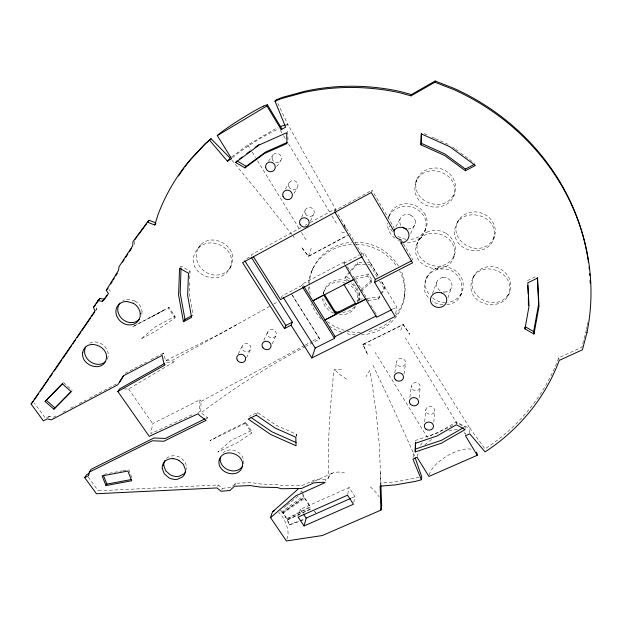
<?xml version="1.0" encoding="UTF-8"?>
<svg xmlns="http://www.w3.org/2000/svg" width="622" height="622" viewBox="0 0 622 622"><rect width="100%" height="100%" fill="white"/><g stroke="black" fill="none" stroke-linecap="round" stroke-linejoin="round"><path stroke-width="0.47" stroke-dasharray="3.11 2.33" d="M469.758 432.85L469.812 428.084L441.153 382.32L416.196 343.958M465.069 428.651L465.108 426.739L456.556 421.895L437.157 433.122L415.698 440.376L415.543 441.83M191.957 414.851L150.858 433.604L152.701 423.66L199.911 399.775L199.639 411.018L198.589 413.039M206.799 418.979L207.468 417.619L200.766 412.689L201.038 401.447L199.911 399.775M308.349 287.084L308.504 291.796M309.282 284.798L310.036 277.358A48.018 44.745 15.3 0 1 315.09 264.241C322.655 251.459 336.86 243.404 351.547 242.323M456.486 423.8L456.556 421.895M134.655 241.414L134.562 243.808L133.52 245.402M189.57 282.676L189.142 293.234L193.045 315.097M189.718 278.835L190.029 271.153L181.134 266.123L180.085 267.507M141.847 314.398L141.995 311.397M357.246 303.217C358.956 296.601 355.986 289.642 350.66 285.576A17.68 16.382 17.5 0 0 348.475 284.184M357.86 301.001C359.57 294.424 356.616 287.519 351.352 283.445M359.874 292.153L359.049 300.667M436.527 283.352L436.908 286.765L438.868 289.728A7.829 7.207 21.7 0 0 442.001 291.609M358.847 301.398L359.267 294.323L356.748 287.512L351.663 282.007M361.374 334.885C377.445 334.014 393.065 324.707 400.311 310.137A49.076 45.686 15.4 0 0 404.424 296.608C405.443 287.807 403.826 278.679 399.604 270.873M404.424 296.608C406.073 287.947 404.774 278.843 401.174 270.819M433.837 422.128L434.692 411.049A4.486 3.973 7.1 0 0 428.527 406.71A4.486 3.973 7.1 0 0 427.532 413.513A4.486 3.973 7.1 0 0 434.692 411.049M243.49 463.841C245.76 453.298 231.042 445.702 223.22 452.606M424.678 421.77L425.806 409.812M419.111 397.637L420.254 387.249M413.117 457.481L413.568 453.29L391.914 405.365L372.835 364.997M409.875 397.31L411.313 386.021M308.566 283.329L309.103 279.605A48.291 44.955 15.4 0 1 314.18 266.434C322.515 252.33 338.881 244.011 355.1 244.306M404.012 373.97L405.591 363.1M446.122 233.413C451.673 236.92 455.483 243.047 455.436 249.702A19.375 17.758 18.9 0 1 445.406 264.474C431.777 271.099 413.109 257.951 417.696 242.572C405.731 267.149 449.309 280.747 454.659 254.289M380.345 484.6L380.454 472.541L379.218 443.797L376.061 411.702L371.132 377.391L369.639 370.588L366.055 376.66M394.822 372.718L396.603 361.88M400.801 330.274L403.212 324.474L409.711 334.309L403.212 324.474L362.836 344.417L367.835 354.812L362.836 344.417L370.689 345.101M341.626 369.756L334.294 369.39L333.454 374.304L330.321 408.802L328.525 440.788L328.393 478.232L325.85 479.585L324.078 479.235L314.771 479.834L302.471 485.424L282.17 485.72L278.213 484.522L261.403 484.095L251.304 482.586L235.59 483.286L231.19 487.438L222.404 488.301L218.205 484.966L98.26 490.797L97.359 492.266M453.656 256.956C460.218 236.725 429.094 224.13 418.412 241.048C419.827 237.083 423.1 234.121 426.77 232.216M395.639 313.659L396.844 307.144L381.022 280.747M493.339 239.143C501.386 212.942 456.33 204.257 454.635 231.501C453.912 253.854 489.763 258.379 494.404 236.508M353.755 502.529L354.929 496.527L349.113 487.555L300.302 509.34L298.622 515.374M347.706 494.334L349.113 487.555M381.597 293.809L384.427 289.144L384.901 286.991L381.029 280.53M368.107 300.379L378.3 299.26L380.213 294.742M415.9 181.997C407.045 213.097 459.401 216.938 455.265 184.244A19.951 18.217 15.4 0 0 447.226 171.866C436.636 163.897 419.251 168.694 415.9 181.997C425.067 159.792 462.317 173.725 453.236 196.544M417.043 179.175C408.708 201.528 444.808 215.018 454.177 193.66M328.393 478.232L330.399 474.236L333.796 472.487L338.593 472.028L344.456 472.868M325.477 481.094L325.85 479.585M407.441 242.339C422.291 243.824 432.267 224.293 421.794 213.432C413.218 202.795 393.656 204.203 388.493 217.443L389.535 214.745A19.523 17.828 16.5 0 1 399.495 205.027C409.051 201.365 420.775 205.75 425.331 214.971M361.312 290.902L371.396 282.131L371.94 280.024L368.294 273.968L353.856 277.583M586.336 330.119L581.842 347.224L558.774 357.79C545.02 395.102 518.282 427.306 485.02 448.905L469.812 428.084L457.061 423.675L405.311 337.769M371.396 282.131L367.726 276.044L368.294 273.968M377.119 276.961L369.818 264.785L370.37 262.748L364.57 262.5M286.929 539.157L287.706 536.421A15.395 6.251 67 0 0 287.139 527.137C285.467 521.702 283.002 516.221 278.64 512.411M378.059 275.803L364.212 252.711L363.186 256.178L337.381 213.198M354.968 278.796L352.931 275.764M349.167 280.794L344.798 278.679L357.168 264.241L357.79 262.204L363.598 262.453M424.997 231.423L425.829 228.733A19.484 17.797 16.1 0 0 425.355 214.831M296.041 436.504L296.725 434.381L275.997 425.191L257.415 412.433L249.383 416.351M344.798 278.679L345.482 276.58L349.789 271.55M371.521 191.739L372.034 190.208L394.27 228.134M311.218 248.24L308.442 256.381L301.367 247.027L308.504 256.248L347.465 235.404M344.736 264.669L343.943 263.363L344.471 261.823L345.474 263.471M107.233 359.221C112.046 349.136 98.921 338.065 89.459 343.235M447.949 297.728L451.658 287.263M446.837 304.57C470.753 302.284 464.16 267.39 442.063 268.992C427.469 268.377 418.007 287.698 428.97 298.093M460.35 295.948C463.849 289.697 464.525 281.797 460.264 275.709A19.119 17.61 21.7 0 0 448.135 267.367C433.355 262.632 418.723 280.771 428.636 293.693A19.196 17.688 21.6 0 0 430.136 295.613M323.883 291.656L323.09 293.817A17.641 16.343 17.5 0 1 325.99 288.095A17.68 16.382 17.5 0 1 344.433 282.559M410.769 215.111A7.977 7.277 16.4 0 0 407.122 214.326L405.863 214.419A7.977 7.277 16.4 0 0 401.625 216.534C398.663 219.294 399.207 224.394 402.271 226.875M229.541 268.657C239.447 250.409 211.029 233.888 197.944 248.598C179.587 270.71 219.597 291.112 230.723 266.784M432.446 293.46L436.784 282.248M472.899 277.886C460.404 307.004 510.701 316.652 510.802 285A19.539 17.898 21.2 0 0 500.368 269.031C490.727 263.565 477.222 267.429 472.899 277.886C484.313 257.617 519.129 275.297 507.459 296.406M474.283 275.445C463.258 296.22 496.869 313.721 508.571 294.035M410.652 233.468L415.169 223.974L415.286 220.507M234.704 485.525L235.59 483.286M256.583 414.477L257.415 412.433M221.782 489.794L222.404 488.301M311.995 270.624L312.913 268.424M217.576 486.458L218.205 484.966M336.891 212.374L334.9 209.07L334.123 210.905L372.034 190.208M344.471 261.823L302.323 283.997L301.639 285.607L282.24 295.808L280.499 299.563M272.265 343.927L275.981 335.406A4.51 4.206 14.8 0 0 271.231 329.466A4.51 4.206 14.8 0 0 268.284 336.144A4.51 4.206 14.8 0 0 275.989 335.406M263.868 340.257L267.678 331.946M416.413 245.348L419.648 238.366M246.553 357.759L250.588 349.307A4.486 4.152 17.1 0 0 245.822 343.43A4.486 4.152 17.1 0 0 242.953 350.03A4.486 4.152 17.1 0 0 250.596 349.307M310.378 221.199L313.885 213.914M458.803 219.846C445.951 240.255 479.057 259.514 492.243 240.737A19.826 18.1 18.2 0 0 492.966 222.412A19.826 18.1 18.2 0 0 476.11 211.923C468.599 211.464 460.443 215.266 457.512 222.489M238.218 354.105L242.323 345.879M301.569 217.249L305.262 210.049M436.815 269.855L438.269 267.452M355.543 306.467C352.752 312.205 345.645 315.719 339.324 314.561M395.934 226.672L400.296 218.376M426.047 278.415L427.368 275.919M294.019 193.489L297.3 187.782M425.829 228.733C423.24 234.712 417.354 238.646 410.955 239.361M414.773 224.993L413.42 226.843A7.946 7.262 16.7 0 1 410.38 228.639M380.687 293.965L384.901 286.991M378.3 299.26L381.13 294.587M245.76 422.354L225.693 432.119L210.003 440.648L238.07 426.925L245.286 423.131L245.76 422.354L251.28 430.618L251.63 433.106L237.379 442.685L217.809 452.093L231.221 440.298L251.28 430.618M285.358 189.034L289.277 182.619M162.474 354.828L163.679 352.993L165.499 360.713L173.04 360.052L269.839 306.257M95.796 310.378L96.892 308.784L95.718 306.04M276.666 166.61L280.794 160.616M189.01 272.553L190.029 271.153M395.615 315.618L400.731 307.719A48.804 45.476 15.4 0 0 404.829 294.245M268.401 161.277L273.128 154.808M197.944 248.598C207.414 230.622 237.13 243.56 232.309 262.601A18.714 17.105 34.8 0 1 206.341 272.506A18.714 17.105 34.8 0 1 200.859 244.741M286.703 125.706L287.776 124.299L276.145 99.854M461.33 293.646L458.515 297.339L454.76 300.146A19.243 17.711 21.7 0 1 447.926 302.354M48.376 417.525L49.426 416.204L53.438 417.245L56.594 415.582M420.394 445.22L423.496 441.558M350.404 270.834L357.79 262.204M95.423 310.456L96.892 308.784M287.232 519.961L311.311 508.726L287.232 519.961L289.51 525.054L299.423 521.314M390.997 320.377C384.349 326.519 375.766 330.321 366.887 331.821M361.188 289.385L371.94 280.024M354.898 306.662L349.836 310.728L342.815 312.547M300.372 492.204L301.849 491.022L303.622 497.592L282.497 512.948L279.76 510.911M284.2 507.358L286.415 505.577M287.154 504.986L298.257 496.099M231.679 156.938L247.813 144.988L277.56 127.526M282.497 512.948L281.953 511.626L303.054 496.294M282.66 512.279L304.251 497.444L307.431 501.643L310.425 507.28L286.913 519.199L282.66 512.279L286.913 519.199M282.94 513.313L304.562 498.455L304.251 497.444M175.015 316.264L175.062 317.873L155.834 331.028L140.79 339.114L154.831 327.141L175.015 316.264L169.098 307.4L132.432 326.853L165.133 309.562L148.907 318.378M124.112 388.952L128.591 389.007L174.199 361.755L173.04 360.052M236.764 324.637L221.401 333.19L165.499 360.713M273.766 304.065L278.197 301.608M169.098 307.4L168.111 307.944L175.062 317.873M301.04 227.574L251.941 254.406L250.736 256.435L245.045 259.545M305.278 225.257L306.965 224.332M310.355 222.482L334.9 209.07M308.442 256.381L347.628 235.411M304.461 345.49L201.038 401.447M305.309 345.031L312.104 341.354M312.952 340.895L318.899 337.676L319.817 338.998L306.273 346.127M62.915 412.262L67.207 409.991M70.636 408.172L75.791 405.451M79.219 403.631L86.085 400M89.514 398.181L116.975 383.642M125.131 373.332L146.543 362.035M150.827 359.773L163.679 352.993M49.426 416.204L45.499 418.272L34.389 402.994M343.943 263.363L359.151 255.37M359.99 254.927L364.212 252.711M305.433 346.571L298.039 350.536C264.591 368.551 232.62 389.084 202.274 411.935L200.766 412.689M362.797 344.58L403.188 324.63M286.897 518.554L310.37 506.658M418.839 238.926L421.358 237.658L419.127 238.77M392.637 309.243L396.844 307.144M205.75 418.474L207.468 417.619M527.503 280.561L537.237 275.81M311.202 482.742L313.807 481.56M314.678 481.164L333.796 472.487M452.676 425.658L427.213 437.157L375.221 352.48M351.383 498.098L354.929 496.527M289.121 524.789L299.05 521.049M299.952 520.707L304.469 519.012M300.325 520.979L304.827 519.277M286.066 124.797L287.776 124.299L335.934 209.785M419.158 477.393L395.553 481.863L380.578 483.076M355.038 279.216L367.726 276.044M410.38 228.632L409.198 228.904A7.977 7.277 16.4 0 1 407.97 228.989M103.975 474.291L113.499 472.487M114.448 472.3L122.075 470.854M123.024 470.675L125.885 470.131M359.454 299.198L363.139 298.793M366.825 298.389L378.806 297.067M166.673 362.447L174.199 361.755M442.817 277.466C447.653 276.774 452.692 281.144 451.914 286.151A7.853 7.231 22.1 0 1 449.823 290.109L448.913 290.816A7.829 7.207 21.7 0 1 445.593 291.998M444.388 292.052L445.593 292.006M354.944 242.238L361.747 242.557A48.796 45.453 15.3 0 1 376.535 246.685A47.661 44.419 15.2 0 1 385.383 251.778L392.956 258.464L398.904 266.449M360.363 332.381L357.075 332.42A48.018 44.737 15.3 0 1 347.286 331.122M357.168 264.241L367.104 264.669M368.006 264.708L369.818 264.785M355.955 244.283L361.087 244.656A49.068 45.663 15.3 0 1 375.968 248.808A47.933 44.628 15.3 0 1 384.863 253.924L392.482 260.657L397.077 266.605M442.895 304.702L439.443 304.345L434.731 302.665L432.337 301.056M401.618 241.515L404.036 242.121M405.948 239.307L401.081 238.055L397.396 236.103M341.571 231.936L345.793 233.359M134.997 301.032L128.762 299.26A12.735 11.165 35.7 0 0 122.837 300.651M424.118 133.52L427.602 135.091M431.948 137.058L434.56 138.232M435.431 138.628L450.219 145.299M349.828 278.695L345.482 276.58M333.68 313.177L329.753 311.28L325.104 306.257A17.641 16.343 17.5 0 1 322.6 297.471M398.321 240.224L400.008 241.118M410.745 215.111L413.692 217.335L415.255 220.406M346.438 379.062L339.511 374.312L334.294 369.39M452.497 146.986L454.783 148.666M455.545 149.226L460.109 152.592M460.871 153.152L474.578 163.244M63.46 382.577L72.253 390.383M394.931 238.203C390.196 234.696 387.179 228.912 387.436 222.979M280.421 510.203L281.953 511.626M370.44 486.832L375.47 491.854L379.163 496.861M314.32 511.416L315.432 512.551M330.507 309.033L325.881 304.034A17.548 16.273 17.4 0 1 323.774 298.925M314.709 511.416L315.805 512.66M321.092 319.187L315.144 311.505L311.295 303.769M231.928 160.204L265.501 201.085L292.604 235.466M293.149 236.181L294.229 237.612M304.562 498.455L310.425 507.28M88.246 477.027L98.26 490.797M128.591 389.007L152.701 423.66M109.052 289.432L110.382 291.376M392.428 231.617L390.266 228.398A19.484 17.797 16.1 0 1 389.193 225.739M300.302 509.34L302.961 513.321M245.286 423.131L251.63 433.106M292.356 295.279L319.817 338.998M291.57 294.175L318.899 337.676M302.323 283.997L303.334 285.615M247.813 144.988L251.685 151.286M252.167 152.071L255.549 157.584M257.539 160.818L300.138 230.194M301.553 232.496L306.397 240.387M355.963 280.436L365.907 296.842M347.473 266.768L349.976 270.889M366.848 298.7L368.784 301.895M370.728 305.091L374.086 310.635M374.568 311.428L376.675 314.895M280.312 130.247L283.204 135.044M283.686 135.845L286.097 139.841M288.569 143.954L330.997 214.388M331.938 215.951L336.766 223.959M379.552 281.02L384.427 289.144M465.676 434.335L464.696 432.718A27.22 11.359 -30.8 0 1 465.419 434.887M370.37 262.748L378.122 275.678M403.476 243.84L413 260.074M345.754 228.181L343.616 224.231L344.891 226.626M287.434 519.751L289.51 525.054M128.738 469.587L132.525 479.298M413.568 453.29L414.509 455.988M302.696 492.546L303.622 497.592M310.114 294.144L309.22 286.68M558.774 357.79L559.069 359.532M380.454 472.541L380.889 484.826M287.714 131.289L288.009 141.147M296.725 434.381L296.78 436.279M429.196 474.951A27.22 11.911 -30.7 0 1 453.43 452.629A27.158 11.88 -30.7 0 1 470.17 449.03A27.057 11.841 -30.7 0 1 472.619 449.504M417.175 456.602A27.384 11.421 -30.8 0 1 419.391 451.416M424.896 444.901A27.384 11.421 -30.8 0 1 432.772 438.673M448.866 431.038A27.384 11.421 -30.8 0 1 457.885 429.716M232.659 157.677A29.942 2.931 -32 0 1 261.675 137.695A29.872 2.923 -32 0 1 277.451 129.438A29.763 2.916 -32 0 1 279.099 128.808M587.736 322.593A230.715 214.668 15.2 0 1 587.254 325.43M587.082 326.371A230.715 214.668 15.2 0 1 586.546 329.186M444.396 292.045A7.829 7.207 21.7 0 1 443.191 291.92M442.856 277.521A7.829 7.207 21.7 0 0 438.627 279.433L437.826 280.242A7.853 7.231 22.1 0 0 436.512 283.391M135.083 301.064A12.735 11.165 35.7 0 1 142.088 311.42M166.517 458.398A11.942 10.053 25.5 0 1 171.47 455.98A11.834 9.96 25.6 0 1 180.326 457.497L184.866 461.547L186.81 466.834A11.834 9.96 25.5 0 1 186.623 469.486M432.492 297.868A19.196 17.688 21.6 0 0 440.57 301.903A19.243 17.711 21.7 0 0 445.476 302.502M388.587 218.345A19.484 17.797 16.1 0 1 389.535 214.745M341.773 332.28A48.563 45.204 15.3 0 1 329.209 326.052M426.816 232.208A19.375 17.758 18.9 0 1 446.161 233.444M323.533 293.436A17.548 16.273 17.4 0 1 347.496 281.346M327.374 321.652A48.291 44.994 15.3 0 0 342.512 329.769A48.018 44.737 15.3 0 0 344.09 330.274M355.59 334.908A48.291 44.947 15.3 0 1 344.961 333.236M412.541 389.341A4.51 4.035 8.1 0 0 420.107 387.864A4.51 4.035 8.1 0 0 414.695 382.678A4.51 4.035 8.1 0 0 412.541 389.341M397.855 365.254A4.541 4.097 9.3 0 0 405.458 363.73A4.541 4.097 9.3 0 0 399.985 358.466A4.541 4.097 9.3 0 0 397.855 365.254M305.456 213.952A4.727 4.502 29 0 0 313.542 214.536A4.727 4.502 29 0 0 309.725 207.437A4.727 4.502 29 0 0 305.456 213.952M288.865 186.546A4.774 4.556 36.1 0 0 296.865 188.357A4.774 4.556 36.1 0 0 294.144 180.683A4.774 4.556 36.1 0 0 288.865 186.546M272.109 158.672A4.828 4.611 43.8 0 0 279.846 161.697A4.828 4.611 43.8 0 0 278.306 153.618A4.828 4.611 43.8 0 0 272.109 158.672"/><path stroke-width="0.93" d="M415.216 451.953L415.379 443.284L436.947 436.006L456.447 424.748L465.054 429.615L441.348 443.214L415.216 451.953L415.659 442.296M420.985 144.833L421.195 133.823L450.064 146.862L475.332 165.468L465.419 170.77L444.676 155.523L420.985 144.833L421.491 133.256M181.064 268.035L180.162 292.954L184.967 319.42L183.443 321.737L178.6 295.155L179.556 268.199L188.497 273.252L187.626 295.434L191.56 317.391L183.443 321.737M251.249 257.244L292.34 322.142L291.073 325.213L311.832 357.945L395.125 316.45L374.592 282.318L412.549 262.834L400.988 243.047L401.097 239.781L400.024 239.571A8.117 7.736 6.7 0 1 394.364 229.938M465.419 170.77L465.481 169.083L444.854 153.922L421.304 143.293M140.261 313.651L140.105 316.668L139.149 319.451A12.805 11.212 35.7 0 1 129.151 324.894C120.614 324.731 113.033 315.175 116.952 307.011A12.805 11.212 35.7 0 1 126.95 301.46L133.217 303.248M220.468 457.162C218.003 468.763 235.948 476.203 242.44 466.298M274.349 510.693A15.395 6.243 67 0 0 271.985 513.212L270.562 517.644L286.408 540.977L322.266 535.542L380.959 510.094L380.104 486.124L395.149 484.919L415.449 481.374L421.428 479.741L421.708 476.693L415.138 457.792M380.959 510.094L381.628 505.624L380.905 485.284M528.405 305.659L528.373 297.005M524.984 328.882L529.027 306.141L527.79 282.816L537.579 278.042L538.986 306.452L533.971 334.045L524.984 328.882L524.805 327.234M533.971 334.045L533.653 331.549L538.636 304.08L537.33 277.692M204.895 418.901L165.39 438.463L153.929 438.012L91.139 469.26L89.28 472.114L88.635 475.659L84.701 477.61L96.457 493.736L216.938 487.943L221.168 491.287L229.984 490.431L234.408 486.272L250.2 485.564L260.346 487.096L277.233 487.524L281.206 488.729L301.608 488.441L313.97 482.835L323.316 482.244L325.096 482.594L295.8 495.835L270.562 517.644M263.433 106.175A29.965 2.193 -32.1 0 1 266.939 105.95L281.23 129.687L285.638 127.113L274.994 101.137L281.517 98.571L304.104 92.429A213.323 198.208 15.3 0 1 399.332 92.655L411.033 95.85L434.887 82.228L435.128 81.023L454.138 88.433A230.63 214.598 15.2 0 1 575.715 213.96A230.715 214.668 15.2 0 1 588.039 259.545M374.592 282.318L375.315 279.465L334.62 211.737M586.95 332.622L582.417 349.797L559.225 360.402C545.385 397.878 518.499 430.206 485.059 451.875L469.75 433.806L465.458 435.719L477.245 455.296L428.955 476.444L417.074 457.31L412.93 459.16L421.428 479.741M304.072 525.948L298.14 517.1L347.527 495.182L353.42 504.248L304.072 525.948L306.148 518.103L303.489 514.122M411.033 95.85L411.414 94.567L435.128 81.023M311.832 357.945L315.214 348.04L334.535 338.36L335.087 336.572L376.201 315.953M89.28 472.114L152.343 440.78L163.85 441.247L206.123 420.34L199.382 415.379L198.247 413.708L149.249 436.356L117.846 391.471L165.087 364.927L163.905 363.186L162.078 355.434L123.358 375.843L117.752 384.824L51.362 419.889L47.334 418.847L43.392 420.915L31.1 404.043L94.933 311.016L93.463 307.33L97.833 300.675L102.467 301.32L108.477 293.537L106.253 290.28L118.39 270.578L119.097 266.574L132.743 245.768L132.89 241.748L147.406 222.147L154.8 225.024L157.864 215.088A213.167 198.053 15.4 0 1 189.656 160.406M335.087 336.572L324.902 319.871L335.678 314.382L336.043 313.239L355.364 303.388M85.603 347.185C80.339 358.303 96.775 369.95 105.6 361.468M303.831 286.415L312.812 300.823L323.689 295.007L335.678 314.382M400.988 243.062A8.273 7.884 7.1 0 0 407.946 231.384A8.273 7.884 7.1 0 0 393.796 230.809L371.264 192.509L242.603 262.678L284.549 328.564L285.856 325.477L292.34 322.142M393.812 230.824L394.62 229.16M105.981 485.572L131.693 480.759L127.891 471.033L102.117 475.923L105.981 485.572L106.875 484.11L131.576 479.476M110.693 284.044L112.201 281.595M113.212 279.962L114.215 278.322M115.731 275.873L117.239 273.423M119.548 382.281L123.607 375.774M84.701 477.61L86.575 474.734L88.923 473.567M122.542 262.134L124.105 259.747M125.675 257.352L127.767 254.165M129.337 251.778L131.429 248.59M96.402 303.645L99.792 298.49L104.403 299.128L107.116 295.606M34.373 399.868L38.758 393.477M40.407 391.075L48.633 379.093M49.729 377.492L52.473 373.503M54.114 371.101L61.796 359.92M62.892 358.319L71.662 345.537M72.758 343.935L75.503 339.946M77.144 337.544L80.984 331.954M82.081 330.36L90.307 318.371M91.403 316.777L94.692 311.98M117.846 391.471L119.634 388.905L164.107 363.784M134.71 239.812L137.027 236.687M138.185 235.124L146.279 224.192M147.437 222.637L149.171 220.289L155.702 222.832M246.242 166.268L236.943 160.919L235.598 162.513L244.951 167.886L246.242 166.268L265.602 151.986L287.17 142.43M62.791 383.261L45.111 401.47L53.873 409.175L70.924 391.728M31.1 404.043L33.277 401.462M211.045 138.737L209.56 140.207L227.411 161.199L230.148 158.074L211.045 138.737L206.022 143.021L191.242 158.843A212.016 197.166 15.3 0 0 185.193 166.478M102.467 301.32L104.403 299.128M93.463 307.33L95.438 305.114M97.833 300.675L99.792 298.49M274.994 101.137L276.145 99.854L282.629 97.304L305.091 91.185A212.172 197.329 15.3 0 1 399.783 91.395L411.414 94.567M106.253 290.28L108.174 288.134M154.8 225.024L155.943 223.772M189.656 160.406L204.514 144.514L209.56 140.207M147.406 222.147L149.171 220.289M45.111 401.47L62.425 383.844L71.25 391.658L53.873 409.175M272.934 511.494L298.529 488.698M239.213 159.232L242.238 156.977M246.778 153.603L249.811 151.356M255.106 147.414L258.892 144.607M235.598 162.513L259.187 144.988L286.641 132.743L286.96 143.55L264.412 153.533L244.951 167.886M227.411 161.199L231.648 158.719L217.28 135.596L266.939 105.95M463.429 427.703L441.527 440.29L415.535 449.014M184.967 319.42L192.237 315.525M465.481 169.083L474.516 164.247M362.331 256.622L280.499 299.563L253.504 256.87M353.265 279.675L343.935 284.518L355.893 304.088L366.055 298.91M312.812 300.823L354.05 279.449M375.315 279.465L411.29 260.952M284.549 328.564L291.073 325.213M324.824 320.097L366 299.135M391.798 309.67L376.66 317.251L345.529 265.967M306.148 518.103L350.497 498.494M280.094 126.546L285.218 125.053M339.107 312.221L336.642 311.995L334.418 310.922M434.887 82.228L454.006 89.685A231.882 215.562 15.2 0 1 576.291 215.896A231.967 215.632 15.2 0 1 586.966 332.63M296.119 442.522L271.892 431.785L250.938 417.416M525.528 326.877L533.653 331.549M178.872 460.358L183.436 464.424L185.387 469.727A11.888 9.991 25.5 0 1 182.557 476.864L177.589 479.235A11.911 10.006 25.5 0 1 168.764 477.704L164.231 473.684L162.241 468.42M402.683 227.185L404.347 228.204A7.977 7.277 16.4 0 0 406.734 228.904M46.176 400.171L54.915 407.861M244.749 260.805L285.856 325.477M283.267 297.44L315.214 348.04M312.897 300.605L324.902 319.871M302.432 286.882L334.535 338.36M324.591 294.711L336.043 313.239M267.483 104.931L281.673 128.521A29.763 2.916 -32 0 1 281.23 129.695M103.369 475.348L106.875 484.11M163.773 465.536L165.74 470.784L170.257 474.788A11.849 9.975 25.6 0 0 179.035 476.312L183.98 473.941A11.834 9.96 25.5 0 0 185.659 471.919M381.27 501.557L381.628 505.624M527.759 285.397L528.218 294.097M217.28 135.596A30.144 2.208 -32.1 0 1 241.282 118.755A30.074 2.2 -32.1 0 1 263.425 106.183M133.232 303.163A12.805 11.212 35.7 0 1 140.277 313.566M476.413 452.186A27.057 11.841 -30.7 0 1 477.245 455.296M172.947 458.632A12.005 10.084 25.5 0 0 165.001 461.252A11.911 10.006 25.5 0 0 162.264 468.459M172.986 458.694A11.888 9.991 25.5 0 1 178.918 460.42M588.179 260.478A230.715 214.668 15.2 0 1 588.443 262.36M589.042 267.071A230.715 214.668 15.2 0 1 589.244 268.961M589.687 273.672A230.715 214.668 15.2 0 1 589.827 275.554M590.115 280.258A230.715 214.668 15.2 0 1 590.231 283.072M178.506 175.972A212.016 197.166 15.3 0 1 184.034 168.033M119.859 303.155A12.735 11.165 35.7 0 0 118.802 304.788C114.899 312.913 122.433 322.437 130.939 322.6A12.743 11.165 35.7 0 0 139.172 319.498M163.796 465.575A11.849 9.975 25.6 0 1 164.892 460.482M82.742 352.246C80.098 365.456 102.848 373.34 106.276 359.003C109.068 345.7 86.046 337.754 82.742 352.246M219.201 460.039C216.324 472.93 238.304 479.842 242.339 466.749C245.379 453.772 223.096 446.821 219.201 460.039M256.303 415.154L248.232 419.088L270.858 434.591L296.072 445.764L295.815 437.212L274.978 427.975L256.303 415.154M265.648 167.598A4.976 4.735 42.5 0 0 273.626 170.723A4.976 4.735 42.5 0 0 272.016 162.412A4.976 4.735 42.5 0 0 265.648 167.598M282.979 196.28A4.922 4.681 35.2 0 0 291.228 198.146A4.922 4.681 35.2 0 0 288.414 190.254A4.922 4.681 35.2 0 0 282.979 196.28M300.138 224.456A4.875 4.618 28.5 0 0 308.473 225.071A4.875 4.618 28.5 0 0 304.523 217.77A4.875 4.618 28.5 0 0 300.138 224.456M237.27 360.154A4.572 4.074 25.5 0 0 245.037 360.853A4.572 4.074 25.5 0 0 241.204 354.276A4.572 4.074 25.5 0 0 237.27 360.154M262.989 347.791A4.611 4.152 23.9 0 0 270.772 347.34A4.611 4.152 23.9 0 0 265.928 341.237A4.611 4.152 23.9 0 0 262.989 347.791M441.713 292.915A8.164 7.557 3.2 0 0 431.217 296.671A8.07 7.464 3.2 0 0 436.255 307.113A8.164 7.557 3.2 0 0 446.332 302.479A8.164 7.557 3.2 0 0 441.713 292.915M395.522 379.793A4.673 4.199 9.7 0 0 403.344 378.246A4.673 4.199 9.7 0 0 397.707 372.842A4.673 4.199 9.7 0 0 395.522 379.793M426.109 429.242A4.618 4.059 7.5 0 0 433.472 426.746A4.618 4.059 7.5 0 0 427.127 422.284A4.618 4.059 7.5 0 0 426.109 429.242M410.66 404.479A4.642 4.129 8.5 0 0 418.451 402.986A4.642 4.129 8.5 0 0 412.876 397.66A4.642 4.129 8.5 0 0 410.66 404.479"/></g></svg>
